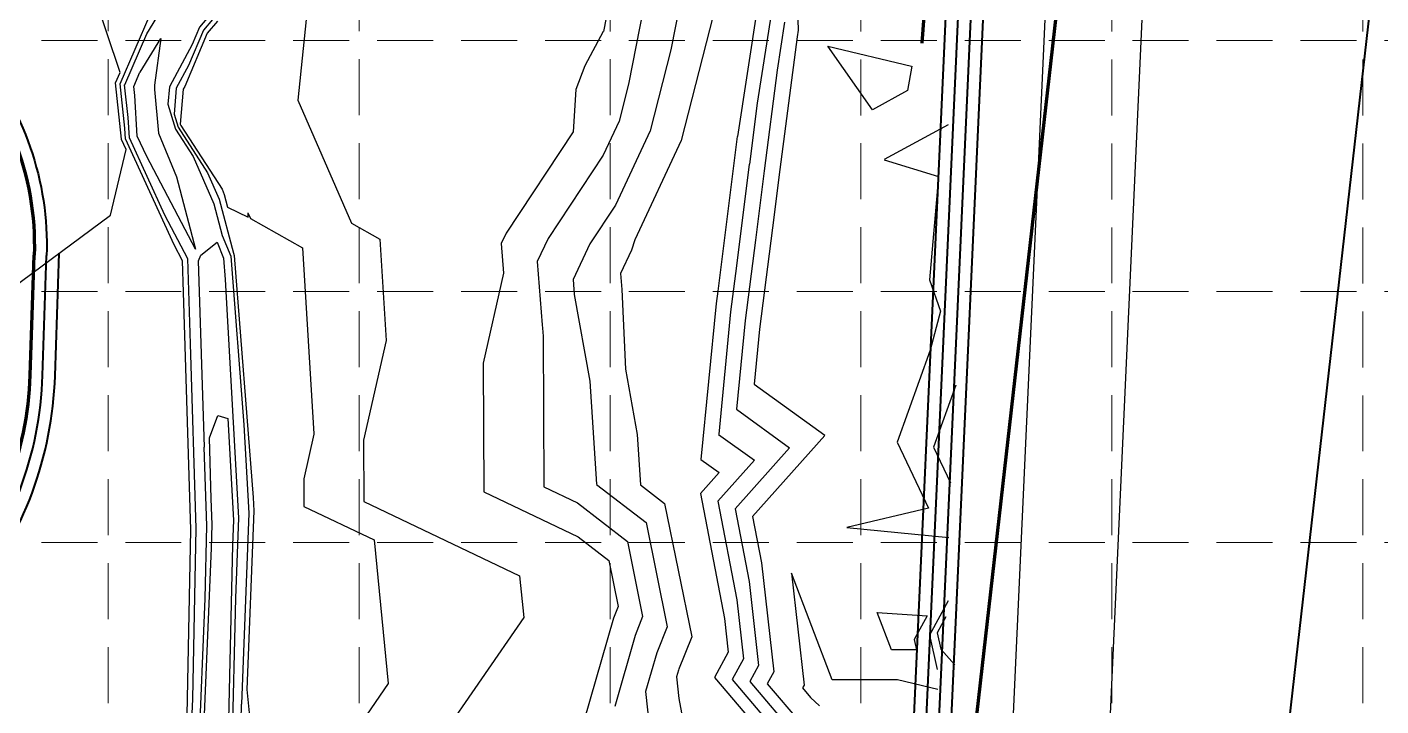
# Model space of a CAD drawing. Header units: feet. Extents: x 10084 to 13321, y 3329 to 8503.
# Drawn here: x 11676.6 to 12112.1, y 4410.9 to 4629.1 of the extents above; entities that cross this region are included whole.
import ezdxf

# ---------------------------------------------------------------- set-up
doc = ezdxf.new("R2010")
doc.units = ezdxf.units.FT
doc.header["$LTSCALE"] = 40
doc.header["$MEASUREMENT"] = 0
doc.linetypes.add('DASHED', pattern=[0.75, 0.5, -0.25])
doc.linetypes.add('HIDDEN', pattern=[0.375, 0.25, -0.125])
for name, color, linetype in [('CONT-L', 55, 'Continuous'), ('CURB', 4, 'Continuous'), ('GRID', 254, 'DASHED'), ('Level 1', 7, 'Continuous'), ('LOT', 7, 'Continuous')]:
    doc.layers.add(name, color=color, linetype=linetype)

msp = doc.modelspace()

# ---------------------------------------------------------------- linework, layer by layer
at = {"layer": 'CONT-L', "color": 5, "extrusion": (0.981364, -0.192158, 0)}
for points, elevation in [([(6862.48, 546), (6820.86, 546)], 10751.67), ([(6856.44, 547), (6805.79, 547)], 10762.9), ([(6850.4, 548), (6819.2, 548)], 10774.13)]:
    msp.add_lwpolyline(points, dxfattribs=dict(at, elevation=elevation))
at = {"layer": 'CONT-L', "color": 5, "extrusion": (0.994781, -0.102032, 0), "elevation": 11232.44}
msp.add_lwpolyline([(5832.04, 544), (5781.86, 544)], dxfattribs=at)
at = {"layer": 'CONT-L', "color": 5, "extrusion": (0.763778, -0.645479, 0)}
for points, elevation in [([(11139.39, 541), (11108.41, 541)], 5972.7), ([(11126.51, 542), (11108.49, 542)], 5974.3), ([(11113.62, 543), (11108.57, 543)], 5975.9)]:
    msp.add_lwpolyline(points, dxfattribs=dict(at, elevation=elevation))
at = {"layer": 'CONT-L', "color": 5}
for points, elevation in [([(11706.52, 4614.49), (11697.98, 4640.1)], 543), ([(11911.59, 4635.84), (11905.09, 4593.95)], 551), ([(11897.31, 4632.79), (11887.05, 4592.69)], 549), ([(11915.93, 4633.25), (11911.49, 4604.63)], 552), ([(11920.27, 4630.67), (11917.89, 4615.31)], 553), ([(11734.6, 4627.17), (11727.32, 4610.03)], 543), ([(11948.6, 4602.55), (11934.16, 4623.02)], 554), ([(11728.51, 4616.79), (11724.63, 4609.51)], 542), ([(11856.02, 4616.66), (11853.1, 4609)], 546), ([(11710.97, 4610.01), (11712.95, 4614.58)], 539), ([(11917.89, 4615.31), (11913.7, 4582.95)], 553), ([(11707.03, 4593.06), (11705.08, 4611.15)], 543), ([(11709.16, 4600.07), (11708.02, 4610.58)], 541), ([(11717.64, 4609.09), (11718.93, 4594.96)], 539), ([(11724.63, 4609.51), (11723.93, 4601.13)], 542), ([(11726.86, 4609.16), (11725.92, 4597.91)], 543), ([(11727.32, 4610.03), (11726.86, 4609.16)], 543), ([(11870.11, 4610.78), (11867.06, 4598.89)], 547), ([(11911.49, 4604.63), (11908.95, 4585)], 552), ([(11708.3, 4593.22), (11708.09, 4596.56)], 542), ([(11725.92, 4597.91), (11726.05, 4597.5)], 543), ([(11852.32, 4595.42), (11830.7, 4562.83)], 546), ([(11972.85, 4597.72), (11952.31, 4586.49)], 556), ([(11707.04, 4592.94), (11707.03, 4593.06)], 543), ([(11708.49, 4589.79), (11707.04, 4592.94)], 543), ([(11723.93, 4559.14), (11708.3, 4593.22)], 542), ([(11720.99, 4568.59), (11709.56, 4593.51)], 541), ([(11730.77, 4557.73), (11715.11, 4587.48)], 539), ([(11730.03, 4587.52), (11736.67, 4572.3)], 541), ([(11861.96, 4587.93), (11844.19, 4561.14)], 547), ([(11918.46, 4580.89), (11916.93, 4568.8)], 554), ([(11740.07, 4575.3), (11741.14, 4571.26)], 543), ([(11728.33, 4554.65), (11720.99, 4568.59)], 541), ([(11741.14, 4571.26), (11747.73, 4567.97)], 543), ([(11916.93, 4568.8), (11912.2, 4531.98)], 554), ([(11748.47, 4567.57), (11765.17, 4558.13)], 543), ([(11781, 4566.03), (11790.09, 4560.89)], 544), ([(11737.73, 4559.94), (11739.82, 4554.87)], 539), ([(11739.37, 4562.13), (11742.13, 4555.41)], 541), ([(11790.09, 4560.89), (11792.12, 4528.34)], 544), ([(11743.29, 4555.68), (11749.36, 4477.89)], 542), ([(11871, 4557.37), (11867.5, 4549.86)], 549), ([(11739.82, 4554.87), (11740.36, 4547.91)], 539), ([(11840.72, 4553.72), (11842.26, 4533.4)], 547), ([(11904.83, 4552.38), (11902.92, 4537.52)], 552), ([(11867.5, 4549.86), (11867.93, 4544.7)], 549), ([(11898.28, 4540.29), (11893.39, 4490.11)], 551), ([(11842.26, 4533.4), (11842.45, 4532.35)], 547), ([(11907.56, 4534.75), (11904.78, 4506.23)], 553), ([(11842.62, 4529.71), (11842.82, 4481.3)], 547), ([(11912.2, 4531.98), (11910.47, 4514.29)], 554), ([(11731.05, 4467.91), (11729.19, 4527.28)], 541), ([(11967.1, 4525.25), (11956.52, 4495.63)], 556), ([(11823.37, 4521.08), (11823.54, 4479.72)], 546), ([(11857.66, 4515.24), (11859.83, 4482.1)], 548), ([(11746.36, 4501.23), (11747.96, 4472.79)], 541), ([(11734.44, 4468.77), (11733.64, 4494.08)], 539), ([(11735.87, 4477.48), (11735.26, 4497.06)], 538), ([(11899.08, 4498.17), (11910.57, 4489.88)], 552), ([(11956.52, 4495.63), (11966.54, 4474.43)], 556), ([(11765.65, 4483.84), (11765.69, 4474.97)], 543), ([(11842.82, 4481.3), (11853.72, 4476.1)], 547), ([(11749.36, 4477.89), (11749.6, 4473.53)], 542), ([(11898.83, 4476.67), (11904.89, 4444.91)], 552), ([(11747.96, 4472.79), (11745.55, 4411.39)], 541), ([(11749.6, 4473.53), (11747.34, 4416.12)], 542), ([(11881.71, 4475.89), (11890.41, 4433.1)], 549), ([(11904.4, 4474.19), (11908.85, 4450.86)], 553), ([(11729.92, 4413.17), (11731.05, 4467.91)], 541), ([(11875.71, 4469.8), (11882.52, 4436.33)], 548), ([(11940.28, 4468.19), (11973.07, 4465.05)], 556), ([(11788.23, 4464.21), (11792.81, 4418.05)], 543), ([(11853.9, 4465.24), (11863.72, 4457.63)], 546), ([(11742.73, 4462.54), (11741.22, 4397.01)], 538), ([(11863.72, 4457.63), (11866.74, 4442.8)], 546), ([(11922.47, 4453.54), (11926.54, 4417.54)], 556), ([(11904.89, 4444.91), (11907.02, 4426.01)], 552), ([(11874.63, 4439.57), (11872.22, 4433.53)], 547), ([(11900.92, 4438.96), (11902.15, 4428.13)], 551), ([(11950.05, 4440.89), (11966.1, 4439.84)], 554), ([(11972.18, 4439.5), (11969.38, 4434.31)], 557), ([(11872.22, 4433.53), (11865.63, 4410.69)], 547), ([(11882.52, 4436.33), (11879.19, 4427.97)], 548), ([(11966.92, 4433.6), (11969.39, 4422.59)], 556), ([(11969.38, 4434.31), (11970.55, 4429.13)], 557), ([(11902.15, 4428.13), (11897.75, 4420.02)], 551), ([(11886.15, 4422.4), (11885.52, 4420.23)], 549), ([(11885.52, 4420.23), (11886.29, 4413.22)], 549), ([(11911.9, 4423.89), (11909.07, 4418.67)], 553), ([(11747.34, 4416.12), (11749.25, 4396.83)], 542), ([(11903.41, 4419.34), (11922.45, 4396.97)], 552), ([(11909.07, 4418.67), (11923.99, 4401.13)], 553), ([(11926.54, 4417.54), (11926.05, 4416.63)], 556), ([(11956.59, 4419.28), (11935.59, 4419.22)], 556), ([(11969.56, 4416.11), (11956.59, 4419.28)], 556), ([(11875.58, 4415.46), (11879.98, 4375.06)], 548), ([(11886.29, 4413.22), (11893.56, 4374.08)], 549)]:
    msp.add_lwpolyline(points, dxfattribs=dict(at, elevation=elevation))
at = {"layer": 'CONT-L', "color": 5, "extrusion": (0.999452, 0.033109, 0), "elevation": 12071.31}
msp.add_lwpolyline([(4240.61, 554), (4230.75, 554)], dxfattribs=at)
at = {"layer": 'CONT-L', "color": 5, "extrusion": (0.851922, -0.523668, 0)}
for points, elevation in [([(10076.67, 541), (10085, 541)], 7557.38), ([(10064.96, 539), (10077.7, 539)], 7562.02)]:
    msp.add_lwpolyline(points, dxfattribs=dict(at, elevation=elevation))
at = {"layer": 'CONT-L', "color": 5, "extrusion": (0.917534, -0.397657, 0)}
for points, elevation in [([(8885.81, 542), (8910.14, 542)], 8907.62), ([(8886.14, 541), (8904.02, 541)], 8909.08), ([(8885.49, 543), (8889.13, 543)], 8906.15)]:
    msp.add_lwpolyline(points, dxfattribs=dict(at, elevation=elevation))
at = {"layer": 'CONT-L', "color": 5, "extrusion": (0.920423, -0.390924, 0)}
for points, elevation in [([(8847.08, 541), (8841.03, 541)], 8988.83), ([(8846.69, 542), (8834.35, 542)], 8990.38)]:
    msp.add_lwpolyline(points, dxfattribs=dict(at, elevation=elevation))
at = {"layer": 'CONT-L', "color": 5, "extrusion": (0.990921, -0.134447, 0), "elevation": 10991.34}
msp.add_lwpolyline([(6159.11, 539), (6144.02, 539)], dxfattribs=at)
at = {"layer": 'CONT-L', "color": 5, "extrusion": (0.880459, -0.474122, 0), "elevation": 8249.88}
msp.add_lwpolyline([(9698.55, 546), (9685.99, 546)], dxfattribs=at)
at = {"layer": 'CONT-L', "color": 5, "extrusion": (0.991738, -0.128279, 0)}
for points, elevation in [([(6117.41, 554), (6071.93, 554)], 11232.36), ([(6083.16, 551), (6076.21, 551)], 11217.42)]:
    msp.add_lwpolyline(points, dxfattribs=dict(at, elevation=elevation))
at = {"layer": 'CONT-L', "color": 5, "extrusion": (0.988179, -0.153303, 0), "elevation": 11074.16}
msp.add_lwpolyline([(6401.46, 554), (6399.34, 554)], dxfattribs=at)
at = {"layer": 'CONT-L', "color": 5, "extrusion": (0.882279, -0.470727, 0), "elevation": 8172.44}
msp.add_lwpolyline([(9600.74, 541), (9585.23, 541)], dxfattribs=at)
at = {"layer": 'CONT-L', "color": 5, "extrusion": (0.968797, -0.247856, 0), "elevation": 10367.36}
msp.add_lwpolyline([(7423.02, 548), (7396.19, 548)], dxfattribs=at)
at = {"layer": 'CONT-L', "color": 5, "extrusion": (-0.231765, -0.972772, 0), "elevation": -7263.07}
msp.add_lwpolyline([(10537.76, 554), (10565.51, 554)], dxfattribs=at)
at = {"layer": 'CONT-L', "color": 5, "extrusion": (0.985818, -0.167819, 0), "elevation": 11016.78}
msp.add_lwpolyline([(6558.42, 554), (6550.4, 554)], dxfattribs=at)
at = {"layer": 'CONT-L', "color": 5, "extrusion": (0.994219, 0.107371, 0)}
for points, elevation in [([(3312.88, 542), (3327.26, 542)], 12133.95), ([(3322.99, 539), (3325.94, 539)], 12138.25)]:
    msp.add_lwpolyline(points, dxfattribs=dict(at, elevation=elevation))
at = {"layer": 'CONT-L', "color": 5, "extrusion": (0.999478, 0.032303, 0), "elevation": 11860.41}
msp.add_lwpolyline([(4229.57, 539), (4228.17, 539)], dxfattribs=at)
at = {"layer": 'CONT-L', "color": 5, "extrusion": (0.996561, -0.082867, 0), "elevation": 11300.08}
msp.add_lwpolyline([(5565.41, 541), (5559.87, 541)], dxfattribs=at)
at = {"layer": 'CONT-L', "color": 5, "extrusion": (0.998339, -0.057619, 0), "elevation": 11567.85}
msp.add_lwpolyline([(5284.31, 546), (5270.71, 546)], dxfattribs=at)
at = {"layer": 'CONT-L', "color": 5, "extrusion": (0.47977, -0.877394, 0), "elevation": 1694.33}
msp.add_lwpolyline([(12704.58, 554), (12691.8, 554)], dxfattribs=at)
at = {"layer": 'CONT-L', "color": 5, "extrusion": (0.998108, 0.061482, 0)}
for points, elevation in [([(3865.3, 539), (3878.33, 539)], 11972.38), ([(3864.89, 541), (3871.47, 541)], 11969.83)]:
    msp.add_lwpolyline(points, dxfattribs=dict(at, elevation=elevation))
at = {"layer": 'CONT-L', "color": 5, "extrusion": (0.958087, 0.286477, 0)}
for points, elevation in [([(1053.29, 541), (1044.91, 541)], 12549.68), ([(1049.64, 542), (1045.23, 542)], 12550.66)]:
    msp.add_lwpolyline(points, dxfattribs=dict(at, elevation=elevation))
at = {"layer": 'CONT-L', "color": 5, "extrusion": (0.916775, 0.399405, 0)}
for points, elevation in [([(-476.19, 544), (-519.37, 544)], 12624.22), ([(-503.01, 543), (-504.96, 543)], 12595.01)]:
    msp.add_lwpolyline(points, dxfattribs=dict(at, elevation=elevation))
at = {"layer": 'CONT-L', "color": 5, "extrusion": (0.906444, -0.422327, 0)}
for points, elevation in [([(9180.41, 547), (9168.32, 547)], 8814.59), ([(9181.82, 548), (9155.39, 548)], 8824.96), ([(9183.23, 549), (9147.9, 549)], 8835.32)]:
    msp.add_lwpolyline(points, dxfattribs=dict(at, elevation=elevation))
at = {"layer": 'CONT-L', "color": 5, "extrusion": (0.923697, 0.383123, 0), "elevation": 12585.17}
msp.add_lwpolyline([(-245.44, 539), (-260.55, 539)], dxfattribs=at)
at = {"layer": 'CONT-L', "color": 5, "extrusion": (0.839379, 0.543547, 0)}
for points, elevation in [([(-2514.68, 541), (-2525.15, 541)], 12339.48), ([(-2514.64, 542), (-2532.11, 542)], 12340.51), ([(-2514.61, 543), (-2539.07, 543)], 12341.55)]:
    msp.add_lwpolyline(points, dxfattribs=dict(at, elevation=elevation))
at = {"layer": 'CONT-L', "color": 5, "extrusion": (0.908981, 0.416839, 0), "elevation": 12561.04}
msp.add_lwpolyline([(-713.37, 539), (-706.13, 539)], dxfattribs=at)
at = {"layer": 'CONT-L', "color": 5, "extrusion": (0.972671, -0.232187, 0), "elevation": 10322.82}
msp.add_lwpolyline([(7161.2, 543), (7182.91, 543)], dxfattribs=at)
at = {"layer": 'CONT-L', "color": 5, "extrusion": (0.992127, -0.125234, 0)}
for points, elevation in [([(6041.75, 551), (5998.53, 551)], 11236.02), ([(6040.31, 552), (6007.43, 552)], 11240.99), ([(6038.87, 553), (6016.34, 553)], 11245.97)]:
    msp.add_lwpolyline(points, dxfattribs=dict(at, elevation=elevation))
at = {"layer": 'CONT-L', "color": 5, "extrusion": (-0.296298, -0.955096, 0), "elevation": -7921.98}
msp.add_lwpolyline([(10056.64, 556), (10074.92, 556)], dxfattribs=at)
at = {"layer": 'CONT-L', "color": 5, "extrusion": (0.916678, 0.399627, 0)}
for points, elevation in [([(-489.05, 542), (-498.27, 542)], 12588.12), ([(-495.75, 543), (-497.58, 543)], 12590.27)]:
    msp.add_lwpolyline(points, dxfattribs=dict(at, elevation=elevation))
at = {"layer": 'CONT-L', "color": 5, "extrusion": (0.967736, 0.251967, 0), "elevation": 12500.69}
msp.add_lwpolyline([(1478.95, 539), (1454.91, 539)], dxfattribs=at)
at = {"layer": 'CONT-L', "color": 5, "extrusion": (0.996189, -0.087224, 0), "elevation": 11524.57}
msp.add_lwpolyline([(5607.67, 556), (5574.33, 556)], dxfattribs=at)
at = {"layer": 'CONT-L', "color": 5, "extrusion": (0.966524, 0.256575, 0)}
for points, elevation in [([(1408.91, 542), (1390.95, 542)], 12518.94), ([(1407.89, 541), (1397.38, 541)], 12516.92)]:
    msp.add_lwpolyline(points, dxfattribs=dict(at, elevation=elevation))
at = {"layer": 'CONT-L', "color": 5, "extrusion": (-0.595588, 0.80329, 0), "elevation": -3300.46}
msp.add_lwpolyline([(-12066.98, 543), (-12122.31, 543)], dxfattribs=at)
at = {"layer": 'CONT-L', "color": 5, "extrusion": (0.999671, 0.025659, 0), "elevation": 11861.07}
msp.add_lwpolyline([(4265.02, 543), (4266.41, 543)], dxfattribs=at)
at = {"layer": 'CONT-L', "color": 5, "extrusion": (0.83339, -0.552686, 0), "elevation": 7362.13}
msp.add_lwpolyline([(10368.23, 548), (10353.38, 548)], dxfattribs=at)
at = {"layer": 'CONT-L', "color": 5, "extrusion": (0.61549, -0.788145, 0), "elevation": 3630.56}
msp.add_lwpolyline([(12050.95, 539), (12057.63, 539)], dxfattribs=at)
at = {"layer": 'CONT-L', "color": 5, "extrusion": (0.905837, -0.423626, 0)}
for points, elevation in [([(9144.98, 546), (9141.32, 546)], 8783.76), ([(9149.16, 547), (9140.96, 547)], 8796.69), ([(9153.35, 548), (9140.61, 548)], 8809.63)]:
    msp.add_lwpolyline(points, dxfattribs=dict(at, elevation=elevation))
at = {"layer": 'CONT-L', "color": 5, "extrusion": (0.99715, 0.075439, 0)}
for points, elevation in [([(3654.15, 546), (3644.57, 546)], 12139.41), ([(3640.84, 548), (3636.06, 548)], 12161.61)]:
    msp.add_lwpolyline(points, dxfattribs=dict(at, elevation=elevation))
at = {"layer": 'CONT-L', "color": 5, "extrusion": (0.946076, -0.323944, 0), "elevation": 9754.54}
msp.add_lwpolyline([(8160.64, 549), (8157.15, 549)], dxfattribs=at)
at = {"layer": 'CONT-L', "color": 5, "extrusion": (0.991829, -0.127571, 0)}
for points, elevation in [([(6042.81, 553), (6016.76, 553)], 11231.76), ([(6024.98, 551), (6021.07, 551)], 11221.86)]:
    msp.add_lwpolyline(points, dxfattribs=dict(at, elevation=elevation))
at = {"layer": 'CONT-L', "color": 5, "extrusion": (0.88481, 0.465952, 0), "elevation": 12497.79}
msp.add_lwpolyline([(-1434.64, 542), (-1428.82, 542)], dxfattribs=at)
at = {"layer": 'CONT-L', "color": 5, "extrusion": (0.934913, -0.354876, 0)}
for points, elevation in [([(8420.88, 539), (8422.88, 539)], 9352.09), ([(8368.93, 538), (8376.62, 538)], 9375.55)]:
    msp.add_lwpolyline(points, dxfattribs=dict(at, elevation=elevation))
at = {"layer": 'CONT-L', "color": 5, "extrusion": (0.996974, 0.077734, 0), "elevation": 12060.71}
msp.add_lwpolyline([(3628.86, 541), (3574.52, 541)], dxfattribs=at)
at = {"layer": 'CONT-L', "color": 5, "extrusion": (0.924901, 0.380208, 0), "elevation": 12593.49}
msp.add_lwpolyline([(-250.51, 542), (-251.33, 542)], dxfattribs=at)
at = {"layer": 'CONT-L', "color": 5, "extrusion": (0.998051, 0.0624, 0), "elevation": 12026.67}
msp.add_lwpolyline([(3815.1, 543), (3755.14, 543)], dxfattribs=at)
at = {"layer": 'CONT-L', "color": 5, "extrusion": (0.999506, 0.031423, 0)}
for points, elevation in [([(4173.14, 542), (4183.26, 542)], 11863.95), ([(4156.48, 541), (4183.87, 541)], 11865.66), ([(4123.15, 539), (4183.07, 539)], 11869.07)]:
    msp.add_lwpolyline(points, dxfattribs=dict(at, elevation=elevation))
at = {"layer": 'CONT-L', "color": 5, "extrusion": (0.99841, 0.056375, 0)}
for points, elevation in [([(3878.82, 539), (3802.09, 539)], 11978.08), ([(3834.15, 538), (3801.45, 538)], 11976.4)]:
    msp.add_lwpolyline(points, dxfattribs=dict(at, elevation=elevation))
at = {"layer": 'CONT-L', "color": 5, "extrusion": (0.975528, -0.219877, 0)}
for points, elevation in [([(7039.73, 546), (7010.13, 546)], 10539.94), ([(7010.34, 544), (6977.45, 544)], 10507.86), ([(6975.91, 543), (6961.1, 543)], 10491.83)]:
    msp.add_lwpolyline(points, dxfattribs=dict(at, elevation=elevation))
at = {"layer": 'CONT-L', "color": 5, "extrusion": (0.941712, 0.33642, 0), "elevation": 12799.33}
msp.add_lwpolyline([(256.88, 556), (246.15, 556)], dxfattribs=at)
at = {"layer": 'CONT-L', "color": 5, "extrusion": (0.999511, 0.031279, 0)}
for points, elevation in [([(4098.4, 542), (4174.84, 542)], 11863.35), ([(4099.92, 538), (4108.2, 538)], 11870.18)]:
    msp.add_lwpolyline(points, dxfattribs=dict(at, elevation=elevation))
at = {"layer": 'CONT-L', "color": 5, "extrusion": (0.98429, 0.176557, 0)}
for points, elevation in [([(2379.12, 548), (2350.76, 548)], 12468.58), ([(2352.54, 549), (2331.24, 549)], 12480.53)]:
    msp.add_lwpolyline(points, dxfattribs=dict(at, elevation=elevation))
at = {"layer": 'CONT-L', "color": 5, "extrusion": (0.998949, 0.045844, 0), "elevation": 12063.8}
msp.add_lwpolyline([(3995.85, 549), (3970.22, 549)], dxfattribs=at)
at = {"layer": 'CONT-L', "color": 5, "extrusion": (0.96554, -0.260253, 0), "elevation": 10377.01}
msp.add_lwpolyline([(7496.74, 556), (7483.79, 556)], dxfattribs=at)
at = {"layer": 'CONT-L', "color": 5, "extrusion": (0.995271, -0.097141, 0), "elevation": 11405.85}
msp.add_lwpolyline([(5672.32, 552), (5632.79, 552)], dxfattribs=at)
at = {"layer": 'CONT-L', "color": 5, "extrusion": (0.997863, 0.065337, 0)}
for points, elevation in [([(3748.91, 547), (3746.26, 547)], 12113.27), ([(3712.78, 549), (3696.52, 549)], 12141.4)]:
    msp.add_lwpolyline(points, dxfattribs=dict(at, elevation=elevation))
at = {"layer": 'CONT-L', "color": 5, "extrusion": (-0.585398, -0.810746, 0)}
for points, elevation in [([(7013.71, 554), (7041.77, 554)], -10632.31), ([(7014.01, 551), (7021.23, 551)], -10602.71)]:
    msp.add_lwpolyline(points, dxfattribs=dict(at, elevation=elevation))
at = {"layer": 'CONT-L', "color": 5, "extrusion": (0.941703, -0.336446, 0), "elevation": 9758.48}
msp.add_lwpolyline([(8279.93, 557), (8258.7, 557)], dxfattribs=at)
at = {"layer": 'CONT-L', "color": 5, "extrusion": (-0.304831, -0.952407, 0), "elevation": -7867.98}
msp.add_lwpolyline([(9806.3, 538), (9809.68, 538)], dxfattribs=at)
at = {"layer": 'CONT-L', "color": 5, "extrusion": (0.585398, 0.810746, 0), "elevation": 10622.44}
msp.add_lwpolyline([(-7013.81, 553), (-7034.92, 553)], dxfattribs=at)
at = {"layer": 'CONT-L', "color": 5, "extrusion": (0.999991, 0.00421, 0), "elevation": 11803.71}
msp.add_lwpolyline([(4446.6, 544), (4426.9, 544)], dxfattribs=at)
at = {"layer": 'CONT-L', "color": 5, "extrusion": (0.74739, -0.664386, 0)}
for points, elevation in [([(11289.91, 554), (11254.93, 554)], 5930.46), ([(11268.9, 552), (11251.23, 552)], 5918.83), ([(11279.41, 553), (11253.08, 553)], 5924.65), ([(11258.39, 551), (11249.38, 551)], 5913.02)]:
    msp.add_lwpolyline(points, dxfattribs=dict(at, elevation=elevation))
at = {"layer": 'CONT-L', "color": 5, "extrusion": (0.904119, 0.42728, 0), "elevation": 12740.89}
msp.add_lwpolyline([(-1050.63, 557), (-1063.33, 557)], dxfattribs=at)
at = {"layer": 'CONT-L', "color": 5, "extrusion": (0.612302, 0.790624, 0)}
for points, elevation in [([(-6632.27, 548), (-6652.36, 548)], 10805.45), ([(-6643.53, 549), (-6653.37, 549)], 10813.94)]:
    msp.add_lwpolyline(points, dxfattribs=dict(at, elevation=elevation))
at = {"layer": 'CONT-L', "color": 5, "extrusion": (0.430547, 0.902568, 0), "elevation": 9133.84}
msp.add_lwpolyline([(-8742.83, 546), (-8776.46, 546)], dxfattribs=at)
at = {"layer": 'CONT-L', "color": 5, "extrusion": (0.98231, 0.187262, 0)}
for points, elevation in [([(2172.76, 551), (2131.85, 551)], 12521.64), ([(2162.33, 554), (2147.16, 554)], 12536.67)]:
    msp.add_lwpolyline(points, dxfattribs=dict(at, elevation=elevation))
at = {"layer": 'CONT-L', "color": 5, "extrusion": (-0.430547, -0.902568, 0)}
for points, elevation in [([(8692.66, 543), (8717.63, 543)], -9104.64), ([(8709.38, 544), (8764.85, 544)], -9114.37)]:
    msp.add_lwpolyline(points, dxfattribs=dict(at, elevation=elevation))
at = {"layer": 'CONT-L', "color": 5, "extrusion": (-0.612302, -0.790624, 0), "elevation": -10796.97}
msp.add_lwpolyline([(6631.11, 547), (6651.34, 547)], dxfattribs=at)
at = {"layer": 'CONT-L', "color": 5, "extrusion": (0.231159, -0.972916, 0), "elevation": -1587.07}
msp.add_lwpolyline([(12676.74, 556), (12649.75, 556)], dxfattribs=at)
at = {"layer": 'CONT-L', "color": 5, "extrusion": (0.999787, -0.020649, 0)}
for points, elevation in [([(4686.79, 539), (4710.13, 539)], 11639.66), ([(4702.96, 538), (4710.59, 538)], 11641.34), ([(4638.28, 542), (4708.73, 542)], 11634.6)]:
    msp.add_lwpolyline(points, dxfattribs=dict(at, elevation=elevation))
at = {"layer": 'CONT-L', "color": 5, "extrusion": (0.999226, -0.039345, 0)}
for points, elevation in [([(4929.14, 538), (4921.11, 538)], 11558.06), ([(4929.94, 539), (4904.11, 539)], 11559.67)]:
    msp.add_lwpolyline(points, dxfattribs=dict(at, elevation=elevation))
at = {"layer": 'CONT-L', "color": 5, "extrusion": (0.979949, 0.199247, 0), "elevation": 12521.1}
msp.add_lwpolyline([(2009.22, 547), (1984.57, 547)], dxfattribs=at)
at = {"layer": 'CONT-L', "color": 5, "extrusion": (0.999095, -0.042528, 0)}
for points, elevation in [([(4890.33, 538), (4956.65, 538)], 11535.61), ([(4890.59, 539), (4940.44, 539)], 11534.28), ([(4891.1, 541), (4908.03, 541)], 11531.62)]:
    msp.add_lwpolyline(points, dxfattribs=dict(at, elevation=elevation))
at = {"layer": 'CONT-L', "color": 5, "extrusion": (0.993656, 0.11246, 0)}
for points, elevation in [([(3088.82, 554), (3053.56, 554)], 12338.46), ([(3083.35, 553), (3056.21, 553)], 12333.85)]:
    msp.add_lwpolyline(points, dxfattribs=dict(at, elevation=elevation))
at = {"layer": 'CONT-L', "color": 5, "extrusion": (0.995119, 0.098681, 0), "elevation": 12216.67}
msp.add_lwpolyline([(3263.04, 544), (3249.58, 544)], dxfattribs=at)
at = {"layer": 'CONT-L', "color": 5, "extrusion": (0.934002, 0.357268, 0)}
for points, elevation in [([(-136.64, 556), (-99.9, 556)], 12726.72), ([(-134.47, 554), (-121.57, 554)], 12747.96)]:
    msp.add_lwpolyline(points, dxfattribs=dict(at, elevation=elevation))
at = {"layer": 'CONT-L', "color": 5, "extrusion": (0.999733, -0.023114, 0)}
for points, elevation in [([(4715.75, 539), (4666.86, 539)], 11637.78), ([(4681.7, 541), (4666.12, 541)], 11640.44)]:
    msp.add_lwpolyline(points, dxfattribs=dict(at, elevation=elevation))
at = {"layer": 'CONT-L', "color": 5, "extrusion": (0.929025, -0.370016, 0)}
for points, elevation in [([(8518.36, 546), (8514.37, 546)], 9380.59), ([(8518.1, 549), (8506.59, 549)], 9406.17)]:
    msp.add_lwpolyline(points, dxfattribs=dict(at, elevation=elevation))
at = {"layer": 'CONT-L', "color": 5, "extrusion": (0.880279, -0.474457, 0)}
for points, elevation in [([(9593.12, 556), (9580.59, 556)], 8430.67), ([(9585.69, 554), (9577.01, 554)], 8427)]:
    msp.add_lwpolyline(points, dxfattribs=dict(at, elevation=elevation))
at = {"layer": 'CONT-L', "color": 5, "extrusion": (0.82381, -0.566866, 0)}
for points, elevation in [([(10366.75, 544), (10318.86, 544)], 7234.45), ([(10324.57, 543), (10299.88, 543)], 7210.59)]:
    msp.add_lwpolyline(points, dxfattribs=dict(at, elevation=elevation))
at = {"layer": 'CONT-L', "color": 5, "extrusion": (0.960755, -0.2774, 0)}
for points, elevation in [([(7556.3, 546), (7521.77, 546)], 10168.2), ([(7549.47, 548), (7536.46, 548)], 10184.67)]:
    msp.add_lwpolyline(points, dxfattribs=dict(at, elevation=elevation))
at = {"layer": 'CONT-L', "color": 5, "extrusion": (0.002573, -0.999997, 0), "elevation": -4398.06}
msp.add_lwpolyline([(11974.09, 554), (11966.02, 554)], dxfattribs=at)
at = {"layer": 'CONT-L', "color": 5, "extrusion": (0.975746, 0.218905, 0), "elevation": 12642.09}
msp.add_lwpolyline([(1706.16, 554), (1702.74, 554)], dxfattribs=at)
at = {"layer": 'CONT-L', "color": 5, "extrusion": (0.749378, 0.662142, 0), "elevation": 11903.18}
msp.add_lwpolyline([(-4607.11, 557), (-4613.85, 557)], dxfattribs=at)
at = {"layer": 'CONT-L', "color": 5, "extrusion": (0.878832, -0.477131, 0)}
for points, elevation in [([(9570.93, 552), (9563.34, 552)], 8352.49), ([(9571.86, 554), (9567.55, 554)], 8363.09)]:
    msp.add_lwpolyline(points, dxfattribs=dict(at, elevation=elevation))
at = {"layer": 'CONT-L', "color": 5, "extrusion": (0.761542, 0.648116, 0)}
for points, elevation in [([(-4345.08, 551), (-4380.81, 551)], 11925.32), ([(-4357.64, 554), (-4374.32, 554)], 11936.93), ([(-4366.01, 556), (-4370, 556)], 11944.68)]:
    msp.add_lwpolyline(points, dxfattribs=dict(at, elevation=elevation))
at = {"layer": 'CONT-L', "color": 5, "extrusion": (-0.693846, -0.720123, 0), "elevation": -11454.97}
msp.add_lwpolyline([(5527.73, 556), (5531.68, 556)], dxfattribs=at)
at = {"layer": 'CURB', "color": 7}
msp.add_line((11990.05, 4321.99), (12030.06, 5204.06), dxfattribs=at)
at = {"layer": 'GRID', "color": 252, "linetype": 'HIDDEN', "lineweight": 0, "ltscale": 1.8}
for p, q in [((11702.72, 3736.78), (11702.72, 8418.16)), ((11783.43, 3736.77), (11783.43, 8418.16)), ((11864.14, 3736.75), (11864.14, 8418.16)), ((11944.85, 3736.74), (11944.85, 8418.16)), ((12025.56, 3736.73), (12025.56, 8418.16)), ((12106.27, 3736.71), (12106.27, 8418.16)), ((10169.24, 4624.8), (13236.21, 4624.8)), ((10169.24, 4544.09), (13236.21, 4544.09)), ((10169.24, 4463.38), (13236.21, 4463.38))]:
    msp.add_line(p, q, dxfattribs=at)
at = {"layer": 'Level 1', "color": 5, "linetype": 'Continuous', "lineweight": 70}
msp.add_line((11677.63, 4517.22), (11678.93, 4555.76), dxfattribs=at)
at = {"layer": 'Level 1', "color": 5, "linetype": 'Continuous', "lineweight": 40}
for p, q in [((11681.63, 4517.09), (11682.93, 4555.63)), ((11685.63, 4516.95), (11686.96, 4556.45))]:
    msp.add_line(p, q, dxfattribs=at)
at = {"layer": 'Level 1', "color": 5, "linetype": 'Continuous', "lineweight": 40, "flags": 128}
for points in [[(12135.52, 5294.95), (12159.03, 5275.63, 0.134862), (12183.21, 5264.83), (12199.55, 5262.33), (12199.55, 5262.33, -0.914811), (12198.82, 5250.79), (12198.82, 5250.79), (12021.24, 5246.17, 0.393471), (12011.51, 5236.62), (11969.28, 4305.4, 0.406728), (11978.56, 4294.97), (12016.27, 4290.87)], [(12063.93, 5263.18, -1.128051), (12065.38, 5253.32), (12017.5, 5252.07, 0.393471), (12007.78, 5242.53), (11965.25, 4304.85)], [(11942.94, 4300.47), (11961.27, 4305.47), (12004.04, 5248.43, -0.000001), (12004.04, 5248.43)]]:
    msp.add_lwpolyline(points, format="xyb", dxfattribs=at)
at = {"layer": 'Level 1', "color": 35, "linetype": 'Continuous', "lineweight": 70, "flags": 128}
msp.add_lwpolyline([(12070.77, 4287.01), (11998.9, 4297.37, -0.405409), (11973.38, 4330.45), (12075.88, 5232.97, -0.374029), (12085.56, 5241.84), (12278.73, 5246.87), (12278.73, 5246.87, 0.914811), (12279.31, 5256.2), (12247.17, 5261.11, -0.134862), (12222.98, 5271.91), (12198.43, 5292.1)], format="xyb", dxfattribs=at)
at = {"layer": 'Level 1', "color": 35, "linetype": 'Continuous', "lineweight": 40, "flags": 128}
msp.add_lwpolyline([(12120.46, 4285.73), (12079.26, 4292.63, -0.398835), (12070.97, 4303.62), (12176.14, 5229.58, -0.374035), (12185.82, 5238.45), (12356.13, 5242.88, 0.881586), (12356.89, 5250.46), (12315.79, 5256.69), (12315.79, 5256.69, -0.134862), (12291.6, 5267.49), (12291.6, 5267.49), (12265.36, 5289.06)], format="xyb", dxfattribs=at)
at = {"layer": 'Level 1', "color": 5, "linetype": 'Continuous', "lineweight": 40, "flags": 128}
msp.add_lwpolyline([(11935.83, 4302.67), (11957.41, 4308.56), (11957.41, 4308.56), (12000.1, 5249.83)], dxfattribs=at)
at = {"layer": 'Level 1', "color": 5, "linetype": 'Continuous', "lineweight": 70, "flags": 128}
msp.add_lwpolyline([(11964.57, 4623.95), (11972.62, 4732.19), (11972.62, 4732.19), (11996.1, 5250.01)], dxfattribs=at)
at = {"layer": 'Level 1', "color": 5, "linetype": 'Continuous', "lineweight": 70, "extrusion": (0, 0, -1)}
msp.add_arc((-11586.98, 4558.85), 92, 134.5968, 181.9253, dxfattribs=at)
at = {"layer": 'Level 1', "color": 5, "linetype": 'Continuous', "lineweight": 40, "extrusion": (0, 0, -1)}
msp.add_arc((-11586.98, 4558.85), 96, 139.6706, 181.9252, dxfattribs=at)
at = {"layer": 'Level 1', "color": 5, "linetype": 'Continuous', "lineweight": 70}
msp.add_arc((11565.7, 4520.98), 112, 320.1127, 358.0745, dxfattribs=at)
at = {"layer": 'Level 1', "color": 5, "linetype": 'Continuous', "lineweight": 40}
for radius, start in [(116, 320.6981), (120, 321.2445)]:
    msp.add_arc((11565.7, 4520.98), radius, start, 358.0745, dxfattribs=at)
at = {"layer": 'LOT', "color": 7}
msp.add_line((12018.35, 4258.35), (12063.93, 5263.18), dxfattribs=at)

doc.saveas('drawing.dxf')
